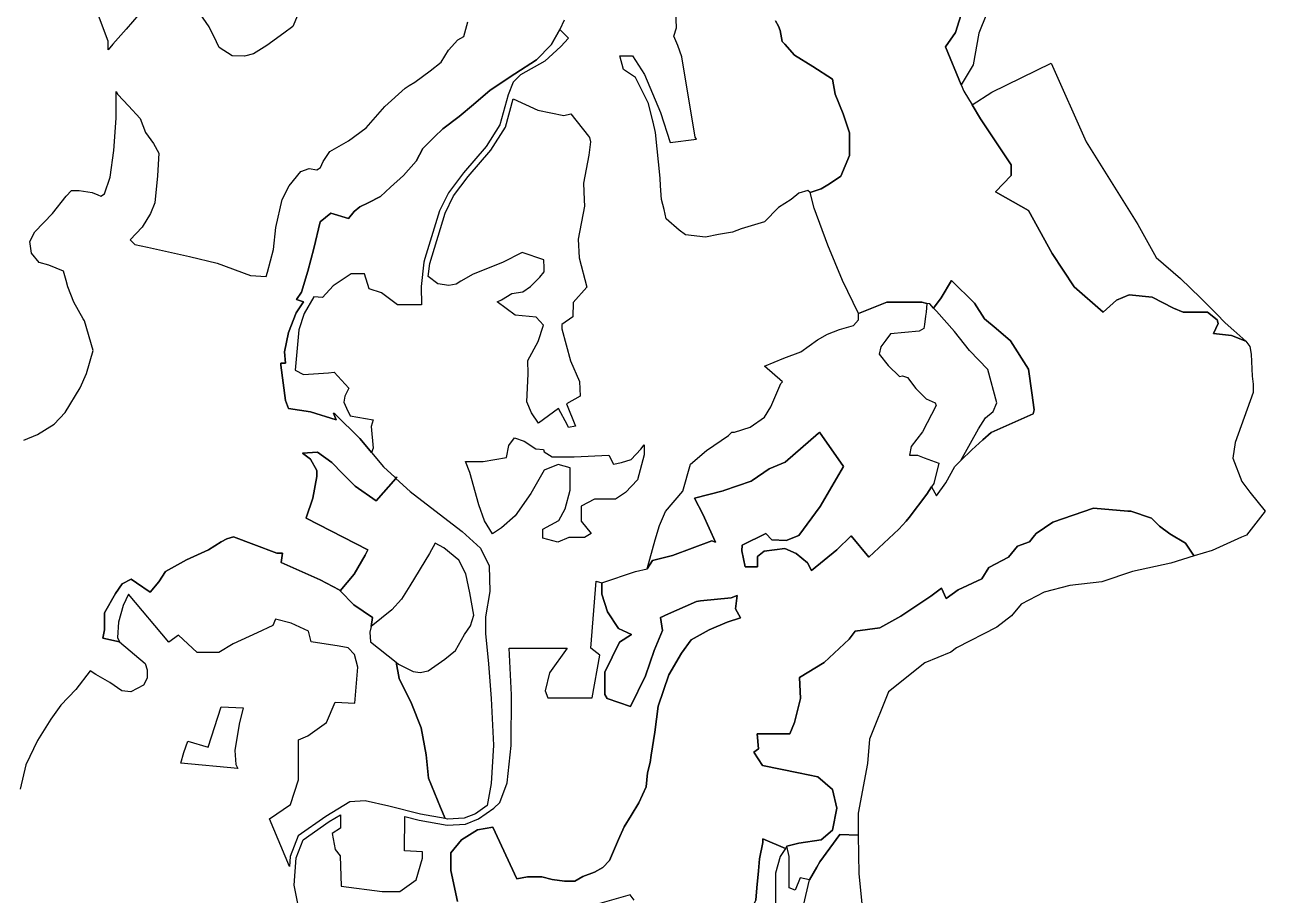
# Model space of a CAD drawing. Header units: millimetres. Extents: x 35444746 to 35449000, y 3482000 to 3488437.
# Drawn here: x 35448418 to 35448833.9, y 3486393.7 to 3486685.7 of the extents above; entities that cross this region are included whole.
import ezdxf

# ---------------------------------------------------------------- set-up
doc = ezdxf.new("R2010")
doc.units = ezdxf.units.MM
doc.layers.add('0203.02旱地整理', color=9, linetype='Continuous', true_color=0x808080)
doc.layers.add('0204.02水田整理', color=9, linetype='Continuous', true_color=0x808080)

msp = doc.modelspace()

# ---------------------------------------------------------------- linework, layer by layer
at = {"layer": '0203.02旱地整理', "color": 41}
for points in [[(35448669.742, 3486687.075), (35448670.722, 3486685.219), (35448671.311, 3486683.814), (35448671.992, 3486680.142), (35448672.823, 3486679.223), (35448676.121, 3486675.506), (35448682.187, 3486671.713), (35448688.792, 3486667.474), (35448689.73, 3486662.449), (35448692.391, 3486655.83), (35448694.495, 3486649.397), (35448694.495, 3486641.851), (35448691.648, 3486634.923), (35448687.874, 3486632.326), (35448685.027, 3486630.717), (35448681.326, 3486629.4), (35448680.596, 3486630.11), (35448677.518, 3486629.258), (35448674.961, 3486627.033), (35448670.746, 3486624.43), (35448665.998, 3486619.637), (35448658.247, 3486617.19), (35448655.349, 3486616.097), (35448650.638, 3486615.348), (35448646.239, 3486614.413), (35448639.493, 3486615.28), (35448637.441, 3486616.814), (35448633.039, 3486620.65), (35448632.395, 3486623.718), (35448631.519, 3486627.138), (35448631.201, 3486631.665), (35448631.022, 3486634.208), (35448629.457, 3486649.532), (35448628.661, 3486653.054), (35448628.603, 3486653.312), (35448627.132, 3486659.302), (35448622.772, 3486668.036), (35448618.76, 3486670.656), (35448617.493, 3486675.312), (35448621.806, 3486675.312), (35448625.794, 3486669.063), (35448631.181, 3486656.276), (35448634.444, 3486646.24), (35448643.263, 3486647.306), (35448642.749, 3486647.972), (35448638.278, 3486674.926), (35448637.005, 3486678.73), (35448635.653, 3486681.862), (35448636.531, 3486684.695), (35448635.263, 3486715.468)], [(35448669.742, 3486687.075), (35448670.722, 3486685.219), (35448671.311, 3486683.814), (35448671.992, 3486680.142), (35448672.823, 3486679.223), (35448676.121, 3486675.506), (35448682.187, 3486671.713), (35448688.792, 3486667.474), (35448689.73, 3486662.449), (35448692.391, 3486655.83), (35448694.495, 3486649.397), (35448694.495, 3486641.851), (35448691.648, 3486634.923), (35448687.874, 3486632.326), (35448685.027, 3486630.717), (35448681.326, 3486629.4), (35448680.596, 3486630.11), (35448677.518, 3486629.258), (35448674.961, 3486627.033), (35448670.746, 3486624.43), (35448665.998, 3486619.637), (35448658.247, 3486617.19), (35448655.349, 3486616.097), (35448650.638, 3486615.348), (35448646.239, 3486614.413), (35448639.493, 3486615.28), (35448637.441, 3486616.814), (35448633.039, 3486620.65), (35448632.395, 3486623.718), (35448631.519, 3486627.138), (35448631.201, 3486631.665), (35448631.022, 3486634.208), (35448629.457, 3486649.532), (35448628.661, 3486653.054), (35448628.603, 3486653.312), (35448627.132, 3486659.302), (35448622.772, 3486668.036), (35448618.76, 3486670.656), (35448617.493, 3486675.312), (35448621.806, 3486675.312), (35448625.794, 3486669.063), (35448631.181, 3486656.276), (35448634.444, 3486646.24), (35448643.263, 3486647.306), (35448642.749, 3486647.972), (35448638.278, 3486674.926), (35448637.005, 3486678.73), (35448635.653, 3486681.862), (35448636.531, 3486684.695), (35448635.263, 3486715.468)], [(35448740.508, 3486689.241), (35448737.908, 3486682.931), (35448735.977, 3486672.242), (35448731.978, 3486665.59), (35448726.705, 3486678.276), (35448730.083, 3486683.154), (35448732.475, 3486690.944)], [(35448740.508, 3486689.241), (35448737.908, 3486682.931), (35448735.977, 3486672.242), (35448731.978, 3486665.59), (35448726.705, 3486678.276), (35448730.083, 3486683.154), (35448732.475, 3486690.944)], [(35448510.576, 3486385.914), (35448508.299, 3486397.051), (35448509.011, 3486406.215), (35448511.37, 3486412.3), (35448520.087, 3486418.386), (35448523.823, 3486420.673), (35448523.823, 3486416.21), (35448521.074, 3486414.423), (35448522.047, 3486409.058), (35448523.71, 3486406.913), (35448524.104, 3486396.74), (35448537.79, 3486394.931), (35448543.766, 3486394.931), (35448549.198, 3486398.864), (35448551.334, 3486406.147), (35448551.334, 3486408.288), (35448545.353, 3486408.584), (35448545.482, 3486420.112), (35448550.291, 3486418.9), (35448559.648, 3486417.245), (35448565.753, 3486417.556), (35448570.084, 3486419.27), (35448575.257, 3486422.879), (35448577.305, 3486424.771), (35448579.714, 3486431.367), (35448581.096, 3486443.935), (35448581.225, 3486460.921), (35448580.433, 3486476.597), (35448599.883, 3486476.597), (35448593.928, 3486468.33), (35448592.506, 3486462.289), (35448593.395, 3486459.89), (35448608.287, 3486459.89), (35448610.786, 3486474.237), (35448607.797, 3486476.597), (35448609.567, 3486499.061), (35448611.524, 3486498.478), (35448611.524, 3486494.71), (35448613.339, 3486488.778), (35448617.109, 3486483.126), (35448621.388, 3486481.129), (35448617.36, 3486478.57), (35448612.481, 3486468.534), (35448612.481, 3486461.041), (35448613.259, 3486459.698), (35448621.122, 3486456.992), (35448626.087, 3486467.321), (35448629.085, 3486475.762), (35448631.778, 3486482.535), (35448631.181, 3486486.816), (35448631.938, 3486487.223), (35448632.829, 3486487.701), (35448643.265, 3486492.278), (35448644.606, 3486492.415), (35448654.824, 3486493.457), (35448656.86, 3486494.189), (35448656.307, 3486489.804), (35448657.947, 3486486.777), (35448653.536, 3486485.254), (35448647.521, 3486482.769), (35448641.425, 3486479.402), (35448638.249, 3486474.873), (35448633.909, 3486467.666), (35448630.4, 3486457.078), (35448629.242, 3486448.354), (35448628.022, 3486440.656), (35448627.642, 3486438.255), (35448626.838, 3486434.754), (35448626.356, 3486430.031), (35448623.912, 3486424.68), (35448621.32, 3486420.411), (35448618.948, 3486416.654), (35448617.086, 3486412.349), (35448614.105, 3486405.323), (35448611.782, 3486403.001), (35448609.013, 3486401.452), (35448605.085, 3486399.951), (35448602.404, 3486398.412), (35448598.942, 3486398.412), (35448594.785, 3486398.936), (35448591.34, 3486399.909), (35448586.584, 3486399.909), (35448582.952, 3486399.235), (35448574.995, 3486416.542), (35448569.82, 3486415.607), (35448564.412, 3486412.228), (35448560.865, 3486407.933), (35448560.865, 3486402.026), (35448563.117, 3486391.587)], [(35448510.576, 3486385.914), (35448508.299, 3486397.051), (35448509.011, 3486406.215), (35448511.37, 3486412.3), (35448520.087, 3486418.386), (35448523.823, 3486420.673), (35448523.823, 3486416.21), (35448521.074, 3486414.423), (35448522.047, 3486409.058), (35448523.71, 3486406.913), (35448524.104, 3486396.74), (35448537.79, 3486394.931), (35448543.766, 3486394.931), (35448549.198, 3486398.864), (35448551.334, 3486406.147), (35448551.334, 3486408.288), (35448545.353, 3486408.584), (35448545.482, 3486420.112), (35448550.291, 3486418.9), (35448559.648, 3486417.245), (35448565.753, 3486417.556), (35448570.084, 3486419.27), (35448575.257, 3486422.879), (35448577.305, 3486424.771), (35448579.714, 3486431.367), (35448581.096, 3486443.935), (35448581.225, 3486460.921), (35448580.433, 3486476.597), (35448599.883, 3486476.597), (35448593.928, 3486468.33), (35448592.506, 3486462.289), (35448593.395, 3486459.89), (35448608.287, 3486459.89), (35448610.786, 3486474.237), (35448607.797, 3486476.597), (35448609.567, 3486499.061), (35448611.524, 3486498.478), (35448611.524, 3486494.71), (35448613.339, 3486488.778), (35448617.109, 3486483.126), (35448621.388, 3486481.129), (35448617.36, 3486478.57), (35448612.481, 3486468.534), (35448612.481, 3486461.041), (35448613.259, 3486459.698), (35448621.122, 3486456.992), (35448626.087, 3486467.321), (35448629.085, 3486475.762), (35448631.778, 3486482.535), (35448631.181, 3486486.816), (35448631.938, 3486487.223), (35448632.829, 3486487.701), (35448643.265, 3486492.278), (35448644.606, 3486492.415), (35448654.824, 3486493.457), (35448656.86, 3486494.189), (35448656.307, 3486489.804), (35448657.947, 3486486.777), (35448653.536, 3486485.254), (35448647.521, 3486482.769), (35448641.425, 3486479.402), (35448638.249, 3486474.873), (35448633.909, 3486467.666), (35448630.4, 3486457.078), (35448629.242, 3486448.354), (35448628.022, 3486440.656), (35448627.642, 3486438.255), (35448626.838, 3486434.754), (35448626.356, 3486430.031), (35448623.912, 3486424.68), (35448621.32, 3486420.411), (35448618.948, 3486416.654), (35448617.086, 3486412.349), (35448614.105, 3486405.323), (35448611.782, 3486403.001), (35448609.013, 3486401.452), (35448605.085, 3486399.951), (35448602.404, 3486398.412), (35448598.942, 3486398.412), (35448594.785, 3486398.936), (35448591.34, 3486399.909), (35448586.584, 3486399.909), (35448582.952, 3486399.235), (35448574.995, 3486416.542), (35448569.82, 3486415.607), (35448564.412, 3486412.228), (35448560.865, 3486407.933), (35448560.865, 3486402.026), (35448563.117, 3486391.587)]]:
    msp.add_lwpolyline(points, dxfattribs=at)
for points in [[(35448597.364899, 3486684.102057), (35448600.299, 3486681.212), (35448597.792, 3486678.442), (35448592.396, 3486673.505), (35448584.212, 3486668.947), (35448581.766, 3486666.422), (35448580.04, 3486662.165), (35448577.301, 3486652.127), (35448572.66, 3486644.849), (35448565.079, 3486636.081), (35448560.066, 3486629.338), (35448557.068, 3486623.255), (35448552.18, 3486607.326), (35448551.796, 3486606.073), (35448550.871, 3486597.869), (35448550.995, 3486591.801), (35448542.985, 3486591.801), (35448537.564, 3486595.764), (35448533.468, 3486597.088), (35448531.902, 3486602.146), (35448527.445, 3486602.146), (35448521.421, 3486598.172), (35448517.807, 3486594.198), (35448514.973, 3486594.382), (35448511.646, 3486588.865), (35448509.862, 3486583.394), (35448508.683, 3486569.878), (35448511.429, 3486568.414), (35448519.843, 3486568.956), (35448521.704, 3486569.194), (35448526.67, 3486563.79), (35448525.337, 3486561.112), (35448525.007, 3486559.087), (35448525.893, 3486557.138), (35448527.107, 3486554.538), (35448534.86, 3486553.191), (35448534.137, 3486550.88), (35448534.869, 3486543.69), (35448534.209, 3486542.205), (35448532.669, 3486544.109), (35448530.378, 3486546.943), (35448522.047, 3486555.127), (35448521.484, 3486555.434), (35448522.385, 3486553.15), (35448513.765, 3486555.907), (35448506.408, 3486556.936), (35448505.457, 3486559.64), (35448503.909, 3486571.484), (35448503.909, 3486572.218), (35448505.39, 3486572.218), (35448505.052, 3486575.983), (35448506.419, 3486582.472), (35448508.947, 3486589.096), (35448511.503, 3486592.733), (35448509.153, 3486593.588), (35448510.786, 3486595.955), (35448512.859, 3486603.006), (35448514.951, 3486610.692), (35448517.098, 3486619.554), (35448520.648, 3486622.457), (35448526.514, 3486620.728), (35448528.487, 3486623.066), (35448530.314, 3486624.583), (35448533.133, 3486625.945), (35448537.222, 3486628.05), (35448540.668, 3486631.23), (35448545.002, 3486635.086), (35448549.289, 3486639.94), (35448551.486, 3486644.202), (35448555.355568, 3486648.120217), (35448558.230484, 3486650.788025), (35448563.610696, 3486654.93338), (35448568.459288, 3486658.937445), (35448574.041515, 3486663.707333), (35448582.327459, 3486669.261329), (35448589.530492, 3486673.948655), (35448594.478903, 3486678.986964)], [(35448597.364899, 3486684.102057), (35448600.299, 3486681.212), (35448597.792, 3486678.442), (35448592.396, 3486673.505), (35448584.212, 3486668.947), (35448581.766, 3486666.422), (35448580.04, 3486662.165), (35448577.301, 3486652.127), (35448572.66, 3486644.849), (35448565.079, 3486636.081), (35448560.066, 3486629.338), (35448557.068, 3486623.255), (35448552.18, 3486607.326), (35448551.796, 3486606.073), (35448550.871, 3486597.869), (35448550.995, 3486591.801), (35448542.985, 3486591.801), (35448537.564, 3486595.764), (35448533.468, 3486597.088), (35448531.902, 3486602.146), (35448527.445, 3486602.146), (35448521.421, 3486598.172), (35448517.807, 3486594.198), (35448514.973, 3486594.382), (35448511.646, 3486588.865), (35448509.862, 3486583.394), (35448508.683, 3486569.878), (35448511.429, 3486568.414), (35448519.843, 3486568.956), (35448521.704, 3486569.194), (35448526.67, 3486563.79), (35448525.337, 3486561.112), (35448525.007, 3486559.087), (35448525.893, 3486557.138), (35448527.107, 3486554.538), (35448534.86, 3486553.191), (35448534.137, 3486550.88), (35448534.869, 3486543.69), (35448534.209, 3486542.205), (35448532.669, 3486544.109), (35448530.378, 3486546.943), (35448522.047, 3486555.127), (35448521.484, 3486555.434), (35448522.385, 3486553.15), (35448513.765, 3486555.907), (35448506.408, 3486556.936), (35448505.457, 3486559.64), (35448503.909, 3486571.484), (35448503.909, 3486572.218), (35448505.39, 3486572.218), (35448505.052, 3486575.983), (35448506.419, 3486582.472), (35448508.947, 3486589.096), (35448511.503, 3486592.733), (35448509.153, 3486593.588), (35448510.786, 3486595.955), (35448512.859, 3486603.006), (35448514.951, 3486610.692), (35448517.098, 3486619.554), (35448520.648, 3486622.457), (35448526.514, 3486620.728), (35448528.487, 3486623.066), (35448530.314, 3486624.583), (35448533.133, 3486625.945), (35448537.222, 3486628.05), (35448540.668, 3486631.23), (35448545.002, 3486635.086), (35448549.289, 3486639.94), (35448551.486, 3486644.202), (35448555.355568, 3486648.120217), (35448558.230484, 3486650.788025), (35448563.610696, 3486654.93338), (35448568.459288, 3486658.937445), (35448574.041515, 3486663.707333), (35448582.327459, 3486669.261329), (35448589.530492, 3486673.948655), (35448594.478903, 3486678.986964)], [(35448762.188, 3486672.804), (35448773.87391, 3486646.476944), (35448791.174632, 3486618.677354), (35448797.368113, 3486607.606132), (35448805.55609, 3486600.625911), (35448812.189869, 3486594.081936), (35448813.067882, 3486593.215857), (35448815.318104, 3486590.956103), (35448817.560853, 3486588.703853), (35448820.496655, 3486585.755614), (35448823.444737, 3486583.119157), (35448827.409464, 3486579.573519), (35448822.594, 3486581.412), (35448816.542, 3486582.185), (35448818.191, 3486585.496), (35448817.86, 3486586.677), (35448814.573, 3486589.271), (35448811.314, 3486589.271), (35448806.402, 3486589.271), (35448803.167, 3486590.648), (35448795.978, 3486594.361), (35448788.309, 3486595.139), (35448784.056, 3486593.283), (35448779.568, 3486589.302), (35448769.911, 3486597.751), (35448762.456, 3486608.96), (35448754.526, 3486623.402), (35448744.313, 3486629.158), (35448743.507, 3486629.659), (35448748.777, 3486635.19), (35448748.777, 3486638.687), (35448738.492, 3486654.11), (35448735.614, 3486658.894), (35448742.263, 3486663.079)], [(35448762.188, 3486672.804), (35448773.87391, 3486646.476944), (35448791.174632, 3486618.677354), (35448797.368113, 3486607.606132), (35448805.55609, 3486600.625911), (35448812.189869, 3486594.081936), (35448813.067882, 3486593.215857), (35448815.318104, 3486590.956103), (35448817.560853, 3486588.703853), (35448820.496655, 3486585.755614), (35448823.444737, 3486583.119157), (35448827.409464, 3486579.573519), (35448822.594, 3486581.412), (35448816.542, 3486582.185), (35448818.191, 3486585.496), (35448817.86, 3486586.677), (35448814.573, 3486589.271), (35448811.314, 3486589.271), (35448806.402, 3486589.271), (35448803.167, 3486590.648), (35448795.978, 3486594.361), (35448788.309, 3486595.139), (35448784.056, 3486593.283), (35448779.568, 3486589.302), (35448769.911, 3486597.751), (35448762.456, 3486608.96), (35448754.526, 3486623.402), (35448744.313, 3486629.158), (35448743.507, 3486629.659), (35448748.777, 3486635.19), (35448748.777, 3486638.687), (35448738.492, 3486654.11), (35448735.614, 3486658.894), (35448742.263, 3486663.079)], [(35448581.752, 3486660.84), (35448589.977, 3486657.104), (35448598.783, 3486655.239), (35448601.122, 3486655.769), (35448607.013, 3486648.382), (35448607.4, 3486647.896), (35448607.718, 3486646.432), (35448607.125, 3486641.965), (35448605.326, 3486632.555), (35448605.586, 3486626.971), (35448605.686, 3486624.838), (35448603.551, 3486613.787), (35448603.846, 3486607.556), (35448606.446, 3486597.685), (35448601.905, 3486592.523), (35448601.782, 3486587.755), (35448598.049, 3486585.131), (35448598.122, 3486583.744), (35448600.988, 3486572.958), (35448603.961, 3486566.087), (35448604.204, 3486561.098), (35448599.648, 3486558.572), (35448602.664, 3486551.046), (35448600.259, 3486550.631), (35448600.006, 3486551.431), (35448596.982, 3486557.02), (35448590.258, 3486552.019), (35448587.908, 3486555.555), (35448586.336, 3486559.221), (35448586.767, 3486568.565), (35448586.693, 3486573.117), (35448590.114, 3486579.418), (35448591.953, 3486584.887), (35448589.425, 3486587.65), (35448582.45, 3486588.246), (35448576.399, 3486592.743), (35448577.863, 3486593.463), (35448581.283, 3486595.549), (35448585.017, 3486596.093), (35448587.623, 3486597.86), (35448590.726, 3486601.083), (35448592.115, 3486602.777), (35448592.124, 3486604.156), (35448592.049, 3486606.86), (35448584.823, 3486609.334), (35448578.129, 3486605.978), (35448568.39, 3486601.989), (35448564.243, 3486599.639), (35448562.613, 3486598.715), (35448560.171, 3486598.268), (35448556.537, 3486598.834), (35448553.271, 3486601.304), (35448553.763, 3486605.664), (35448558.932, 3486622.515), (35448561.78, 3486628.29), (35448566.64, 3486634.828), (35448574.268, 3486643.651), (35448579.15, 3486651.308)], [(35448581.752, 3486660.84), (35448589.977, 3486657.104), (35448598.783, 3486655.239), (35448601.122, 3486655.769), (35448607.013, 3486648.382), (35448607.4, 3486647.896), (35448607.718, 3486646.432), (35448607.125, 3486641.965), (35448605.326, 3486632.555), (35448605.586, 3486626.971), (35448605.686, 3486624.838), (35448603.551, 3486613.787), (35448603.846, 3486607.556), (35448606.446, 3486597.685), (35448601.905, 3486592.523), (35448601.782, 3486587.755), (35448598.049, 3486585.131), (35448598.122, 3486583.744), (35448600.988, 3486572.958), (35448603.961, 3486566.087), (35448604.204, 3486561.098), (35448599.648, 3486558.572), (35448602.664, 3486551.046), (35448600.259, 3486550.631), (35448600.006, 3486551.431), (35448596.982, 3486557.02), (35448590.258, 3486552.019), (35448587.908, 3486555.555), (35448586.336, 3486559.221), (35448586.767, 3486568.565), (35448586.693, 3486573.117), (35448590.114, 3486579.418), (35448591.953, 3486584.887), (35448589.425, 3486587.65), (35448582.45, 3486588.246), (35448576.399, 3486592.743), (35448577.863, 3486593.463), (35448581.283, 3486595.549), (35448585.017, 3486596.093), (35448587.623, 3486597.86), (35448590.726, 3486601.083), (35448592.115, 3486602.777), (35448592.124, 3486604.156), (35448592.049, 3486606.86), (35448584.823, 3486609.334), (35448578.129, 3486605.978), (35448568.39, 3486601.989), (35448564.243, 3486599.639), (35448562.613, 3486598.715), (35448560.171, 3486598.268), (35448556.537, 3486598.834), (35448553.271, 3486601.304), (35448553.763, 3486605.664), (35448558.932, 3486622.515), (35448561.78, 3486628.29), (35448566.64, 3486634.828), (35448574.268, 3486643.651), (35448579.15, 3486651.308)], [(35448722.745, 3486590.661), (35448725.313, 3486594.055), (35448728.697, 3486599.907), (35448736.394, 3486592.361), (35448739.837, 3486587.092), (35448743.694, 3486583.777), (35448748.495, 3486579.652), (35448754.561, 3486570.167), (35448755.658, 3486562.283), (35448756.5, 3486556.513), (35448756.1, 3486555.209), (35448741.985, 3486548.945), (35448739.22, 3486546.435), (35448735.575, 3486543.127), (35448731.896, 3486539.507), (35448737.798, 3486550.137), (35448740.135, 3486553.887), (35448742.725, 3486556.012), (35448743.93, 3486558.862), (35448740.867, 3486570.06), (35448734.75, 3486576.432), (35448729.762, 3486582.789), (35448723.738, 3486589.62)], [(35448722.745, 3486590.661), (35448725.313, 3486594.055), (35448728.697, 3486599.907), (35448736.394, 3486592.361), (35448739.837, 3486587.092), (35448743.694, 3486583.777), (35448748.495, 3486579.652), (35448754.561, 3486570.167), (35448755.658, 3486562.283), (35448756.5, 3486556.513), (35448756.1, 3486555.209), (35448741.985, 3486548.945), (35448739.22, 3486546.435), (35448735.575, 3486543.127), (35448731.896, 3486539.507), (35448737.798, 3486550.137), (35448740.135, 3486553.887), (35448742.725, 3486556.012), (35448743.93, 3486558.862), (35448740.867, 3486570.06), (35448734.75, 3486576.432), (35448729.762, 3486582.789), (35448723.738, 3486589.62)], [(35448720.416, 3486592.154), (35448720.223, 3486589.281), (35448719.986, 3486587.982), (35448719.685, 3486585.133), (35448719.418, 3486583.818), (35448717.906, 3486582.886), (35448708.255, 3486581.991), (35448706.677, 3486579.901), (35448705.073, 3486577.631), (35448704.439, 3486575.205), (35448707.474, 3486571.398), (35448711.306, 3486567.724), (35448712.353, 3486567.971), (35448713.968, 3486567.335), (35448716.806, 3486563.642), (35448720.288, 3486560.195), (35448723.244, 3486558.911), (35448723.571, 3486557.946), (35448719.023, 3486549.144), (35448715.211, 3486544.216), (35448714.693, 3486541.3), (35448714.847, 3486541.299), (35448717.355, 3486541.29), (35448719.544, 3486540.411), (35448724.497, 3486538.619), (35448722.856, 3486531.866), (35448722.066, 3486530.697), (35448720.404, 3486528.235), (35448714.587, 3486520.385), (35448713.534, 3486519.23), (35448711.033, 3486516.488), (35448701.017, 3486507.106), (35448695.034, 3486514.262), (35448690.263, 3486509.573), (35448681.748, 3486502.665), (35448680.478, 3486505.219), (35448676.618, 3486508.278), (35448672.852, 3486510.019), (35448665.931, 3486509.078), (35448663.672, 3486507.337), (35448663.672, 3486503.855), (35448659.576, 3486503.855), (35448658.399, 3486509.219), (35448658.57, 3486511.153), (35448666.487, 3486515.084), (35448668.443, 3486512.904), (35448673.278, 3486512.729), (35448677.554, 3486514.329), (35448684.674, 3486524.061), (35448692.512, 3486537.468), (35448684.481, 3486549.006), (35448684.084, 3486548.685), (35448672.92, 3486538.952), (35448667.587, 3486536.707), (35448661.846, 3486532.827), (35448661.523, 3486532.609), (35448652.387, 3486529.487), (35448652.153, 3486529.407), (35448642.543, 3486526.932), (35448645.346, 3486521.497), (35448649.625, 3486512.177), (35448648.409, 3486512.633), (35448635.127, 3486507.65), (35448628.471, 3486505.955), (35448626.709, 3486503.228), (35448629.381, 3486512.919), (35448630.791, 3486517.766), (35448632.785, 3486522.445), (35448638.62, 3486529.214), (35448641.186, 3486538.302), (35448646.575, 3486542.885), (35448653.987, 3486547.889), (35448655.027, 3486549.066), (35448655.974, 3486549.066), (35448661.232, 3486550.746), (35448665.997, 3486554.022), (35448668.199, 3486557.571), (35448671.525, 3486565.344), (35448672.062, 3486565.904), (35448666.012, 3486571.167), (35448672.556, 3486573.84), (35448678.246, 3486575.953), (35448683.856, 3486579.975), (35448687.197, 3486581.917), (35448691.175, 3486583.436), (35448695.864, 3486584.826), (35448697.561, 3486586.766), (35448697.561, 3486588.846), (35448707.037, 3486592.67), (35448715.847, 3486592.67), (35448718.743, 3486592.689)], [(35448720.416, 3486592.154), (35448720.223, 3486589.281), (35448719.986, 3486587.982), (35448719.685, 3486585.133), (35448719.418, 3486583.818), (35448717.906, 3486582.886), (35448708.255, 3486581.991), (35448706.677, 3486579.901), (35448705.073, 3486577.631), (35448704.439, 3486575.205), (35448707.474, 3486571.398), (35448711.306, 3486567.724), (35448712.353, 3486567.971), (35448713.968, 3486567.335), (35448716.806, 3486563.642), (35448720.288, 3486560.195), (35448723.244, 3486558.911), (35448723.571, 3486557.946), (35448719.023, 3486549.144), (35448715.211, 3486544.216), (35448714.693, 3486541.3), (35448714.847, 3486541.299), (35448717.355, 3486541.29), (35448719.544, 3486540.411), (35448724.497, 3486538.619), (35448722.856, 3486531.866), (35448722.066, 3486530.697), (35448720.404, 3486528.235), (35448714.587, 3486520.385), (35448713.534, 3486519.23), (35448711.033, 3486516.488), (35448701.017, 3486507.106), (35448695.034, 3486514.262), (35448690.263, 3486509.573), (35448681.748, 3486502.665), (35448680.478, 3486505.219), (35448676.618, 3486508.278), (35448672.852, 3486510.019), (35448665.931, 3486509.078), (35448663.672, 3486507.337), (35448663.672, 3486503.855), (35448659.576, 3486503.855), (35448658.399, 3486509.219), (35448658.57, 3486511.153), (35448666.487, 3486515.084), (35448668.443, 3486512.904), (35448673.278, 3486512.729), (35448677.554, 3486514.329), (35448684.674, 3486524.061), (35448692.512, 3486537.468), (35448684.481, 3486549.006), (35448684.084, 3486548.685), (35448672.92, 3486538.952), (35448667.587, 3486536.707), (35448661.846, 3486532.827), (35448661.523, 3486532.609), (35448652.387, 3486529.487), (35448652.153, 3486529.407), (35448642.543, 3486526.932), (35448645.346, 3486521.497), (35448649.625, 3486512.177), (35448648.409, 3486512.633), (35448635.127, 3486507.65), (35448628.471, 3486505.955), (35448626.709, 3486503.228), (35448629.381, 3486512.919), (35448630.791, 3486517.766), (35448632.785, 3486522.445), (35448638.62, 3486529.214), (35448641.186, 3486538.302), (35448646.575, 3486542.885), (35448653.987, 3486547.889), (35448655.027, 3486549.066), (35448655.974, 3486549.066), (35448661.232, 3486550.746), (35448665.997, 3486554.022), (35448668.199, 3486557.571), (35448671.525, 3486565.344), (35448672.062, 3486565.904), (35448666.012, 3486571.167), (35448672.556, 3486573.84), (35448678.246, 3486575.953), (35448683.856, 3486579.975), (35448687.197, 3486581.917), (35448691.175, 3486583.436), (35448695.864, 3486584.826), (35448697.561, 3486586.766), (35448697.561, 3486588.846), (35448707.037, 3486592.67), (35448715.847, 3486592.67), (35448718.743, 3486592.689)], [(35448625.663, 3486544.777), (35448625.636, 3486541.466), (35448623.446, 3486533.014), (35448619.37, 3486528.819), (35448616.024, 3486526.508), (35448609.028, 3486526.508), (35448604.527, 3486524.198), (35448604.527, 3486519.151), (35448607.872, 3486515.077), (35448605.622, 3486513.739), (35448600.39, 3486513.739), (35448596.74, 3486512.158), (35448591.691, 3486513.496), (35448591.691, 3486516.476), (35448597.105, 3486519.455), (35448599.234, 3486523.346), (35448600.877, 3486529.549), (35448600.877, 3486537.028), (35448596.862, 3486538.183), (35448592.117, 3486536.298), (35448587.737, 3486528.454), (35448582.437, 3486521.008), (35448577.803, 3486516.977), (35448574.872, 3486514.94), (35448572.203, 3486519.243), (35448570.207, 3486524.701), (35448567.187, 3486535.45), (35448565.785, 3486539.226), (35448571.697, 3486539.226), (35448579.56, 3486540.535), (35448580.324, 3486544.595), (35448582.228, 3486547.115), (35448585.418, 3486545.984), (35448589.374, 3486543.404), (35448591.979, 3486543.249), (35448592.18, 3486542.481), (35448594.802, 3486540.809), (35448602.168, 3486540.809), (35448613.788, 3486541.304), (35448615.383, 3486538.289), (35448618.098, 3486538.892), (35448621.33, 3486539.882), (35448624.561, 3486543.371)], [(35448625.663, 3486544.777), (35448625.636, 3486541.466), (35448623.446, 3486533.014), (35448619.37, 3486528.819), (35448616.024, 3486526.508), (35448609.028, 3486526.508), (35448604.527, 3486524.198), (35448604.527, 3486519.151), (35448607.872, 3486515.077), (35448605.622, 3486513.739), (35448600.39, 3486513.739), (35448596.74, 3486512.158), (35448591.691, 3486513.496), (35448591.691, 3486516.476), (35448597.105, 3486519.455), (35448599.234, 3486523.346), (35448600.877, 3486529.549), (35448600.877, 3486537.028), (35448596.862, 3486538.183), (35448592.117, 3486536.298), (35448587.737, 3486528.454), (35448582.437, 3486521.008), (35448577.803, 3486516.977), (35448574.872, 3486514.94), (35448572.203, 3486519.243), (35448570.207, 3486524.701), (35448567.187, 3486535.45), (35448565.785, 3486539.226), (35448571.697, 3486539.226), (35448579.56, 3486540.535), (35448580.324, 3486544.595), (35448582.228, 3486547.115), (35448585.418, 3486545.984), (35448589.374, 3486543.404), (35448591.979, 3486543.249), (35448592.18, 3486542.481), (35448594.802, 3486540.809), (35448602.168, 3486540.809), (35448613.788, 3486541.304), (35448615.383, 3486538.289), (35448618.098, 3486538.892), (35448621.33, 3486539.882), (35448624.561, 3486543.371)], [(35448542.456774, 3486533.477306), (35448547.172134, 3486529.106902), (35448559.875175, 3486519.407551), (35448564.662316, 3486515.72283), (35448570.768672, 3486510.07487), (35448573.691883, 3486504.167288), (35448573.950416, 3486495.532137), (35448572.505741, 3486487.06651), (35448572.462744, 3486481.501342), (35448573.538591, 3486471.328732), (35448574.360413, 3486459.655009), (35448575.157387, 3486443.990114), (35448574.400244, 3486431.189676), (35448573.037735, 3486423.76895), (35448569.132, 3486421.044), (35448565.323, 3486419.537), (35448559.772, 3486419.254), (35448558.908573, 3486419.406638), (35448557.432, 3486423.087), (35448553.318, 3486432.948), (35448552.639, 3486440.742), (35448550.945761, 3486449.866484), (35448547.71249, 3486458.050755), (35448543.579427, 3486466.392394), (35448542.586007, 3486471.848994), (35448543.351, 3486471.242), (35448548.228, 3486468.731), (35448550.535, 3486468.409), (35448553.252, 3486468.937), (35448558.875, 3486472.84), (35448562.38, 3486475.828), (35448565.471, 3486481.184), (35448567.411, 3486484.109), (35448568.533, 3486487.609), (35448567.279, 3486495.125), (35448565.85, 3486501.519), (35448563.551, 3486506.058), (35448558.56, 3486510.284), (35448555.561, 3486511.772), (35448553.693, 3486508.388), (35448547.164, 3486497.53), (35448544.287, 3486492.976), (35448541.118, 3486489.398), (35448534.109397, 3486483.883312), (35448534.631695, 3486486.848083), (35448528.352237, 3486491.137786), (35448523.801181, 3486495.753215), (35448528.5, 3486501.35), (35448532.125, 3486507.75), (35448533.034, 3486509.538), (35448512.313, 3486520.149), (35448512.374, 3486520.299), (35448514.554, 3486526.946), (35448515.953, 3486534.214), (35448515.931, 3486536.178), (35448513.824, 3486539.992), (35448511.095, 3486541.976), (35448516.128, 3486542.368), (35448520.943, 3486538.81), (35448524.524, 3486535.184), (35448528.741, 3486530.912), (35448535.782, 3486525.991)], [(35448542.456774, 3486533.477306), (35448547.172134, 3486529.106902), (35448559.875175, 3486519.407551), (35448564.662316, 3486515.72283), (35448570.768672, 3486510.07487), (35448573.691883, 3486504.167288), (35448573.950416, 3486495.532137), (35448572.505741, 3486487.06651), (35448572.462744, 3486481.501342), (35448573.538591, 3486471.328732), (35448574.360413, 3486459.655009), (35448575.157387, 3486443.990114), (35448574.400244, 3486431.189676), (35448573.037735, 3486423.76895), (35448569.132, 3486421.044), (35448565.323, 3486419.537), (35448559.772, 3486419.254), (35448558.908573, 3486419.406638), (35448557.432, 3486423.087), (35448553.318, 3486432.948), (35448552.639, 3486440.742), (35448550.945761, 3486449.866484), (35448547.71249, 3486458.050755), (35448543.579427, 3486466.392394), (35448542.586007, 3486471.848994), (35448543.351, 3486471.242), (35448548.228, 3486468.731), (35448550.535, 3486468.409), (35448553.252, 3486468.937), (35448558.875, 3486472.84), (35448562.38, 3486475.828), (35448565.471, 3486481.184), (35448567.411, 3486484.109), (35448568.533, 3486487.609), (35448567.279, 3486495.125), (35448565.85, 3486501.519), (35448563.551, 3486506.058), (35448558.56, 3486510.284), (35448555.561, 3486511.772), (35448553.693, 3486508.388), (35448547.164, 3486497.53), (35448544.287, 3486492.976), (35448541.118, 3486489.398), (35448534.109397, 3486483.883312), (35448534.631695, 3486486.848083), (35448528.352237, 3486491.137786), (35448523.801181, 3486495.753215), (35448528.5, 3486501.35), (35448532.125, 3486507.75), (35448533.034, 3486509.538), (35448512.313, 3486520.149), (35448512.374, 3486520.299), (35448514.554, 3486526.946), (35448515.953, 3486534.214), (35448515.931, 3486536.178), (35448513.824, 3486539.992), (35448511.095, 3486541.976), (35448516.128, 3486542.368), (35448520.943, 3486538.81), (35448524.524, 3486535.184), (35448528.741, 3486530.912), (35448535.782, 3486525.991)], [(35448810.113989, 3486507.519036), (35448802.303981, 3486505.12109), (35448789.428769, 3486502.349922), (35448779.110664, 3486498.846961), (35448768.351041, 3486497.595846), (35448759.850025, 3486495.362953), (35448752.105019, 3486491.282984), (35448748.850984, 3486487.380021), (35448743.873694, 3486483.629842), (35448730.362919, 3486476.665938), (35448728.534133, 3486475.270681), (35448719.800007, 3486471.621991), (35448707.583656, 3486461.950137), (35448701.248277, 3486446.016978), (35448700.600042, 3486437.917992), (35448697.393, 3486421.234644), (35448697.393168, 3486413.891003), (35448691.325, 3486414.054), (35448684.553, 3486404.851), (35448683.585, 3486403.143), (35448681.13, 3486398.813), (35448677.947, 3486399.508), (35448676.304, 3486395.432), (35448674.356, 3486396.162), (35448674.356, 3486400.482), (35448674.356, 3486406.688), (35448673.559, 3486410.126), (35448677.572, 3486411.128), (35448685.068, 3486412.308), (35448688.845, 3486415.553), (35448690.261, 3486422.926), (35448688.786, 3486429.12), (35448683.946, 3486433.427), (35448677.425, 3486434.789), (35448665.311, 3486437.207), (35448662.418, 3486441.736), (35448664.056, 3486442.774), (35448663.584, 3486447.819), (35448674.475, 3486447.819), (35448676.108, 3486451.623), (35448678.14, 3486459.66), (35448677.776, 3486466.702), (35448686.047, 3486471.743), (35448694.463, 3486479.551), (35448696.404, 3486482.297), (35448704.7, 3486483.429), (35448711.735, 3486487.277), (35448721.82, 3486493.972), (35448725.402, 3486496.687), (35448726.933, 3486493.226), (35448730.945, 3486496.167), (35448738.903, 3486499.843), (35448741.243, 3486503.586), (35448747.796, 3486507.129), (35448750.806, 3486510.738), (35448754.884, 3486512.275), (35448756.519, 3486514.355), (35448757.091, 3486515.083), (35448762.688, 3486518.872), (35448776.388, 3486523.493), (35448787.813, 3486522.573), (35448788.91, 3486522.484), (35448795.771, 3486520.166), (35448798.477, 3486517.539), (35448801.906, 3486514.952), (35448807.146, 3486511.849), (35448809.68, 3486508.152)], [(35448810.113989, 3486507.519036), (35448802.303981, 3486505.12109), (35448789.428769, 3486502.349922), (35448779.110664, 3486498.846961), (35448768.351041, 3486497.595846), (35448759.850025, 3486495.362953), (35448752.105019, 3486491.282984), (35448748.850984, 3486487.380021), (35448743.873694, 3486483.629842), (35448730.362919, 3486476.665938), (35448728.534133, 3486475.270681), (35448719.800007, 3486471.621991), (35448707.583656, 3486461.950137), (35448701.248277, 3486446.016978), (35448700.600042, 3486437.917992), (35448697.393, 3486421.234644), (35448697.393168, 3486413.891003), (35448691.325, 3486414.054), (35448684.553, 3486404.851), (35448683.585, 3486403.143), (35448681.13, 3486398.813), (35448677.947, 3486399.508), (35448676.304, 3486395.432), (35448674.356, 3486396.162), (35448674.356, 3486400.482), (35448674.356, 3486406.688), (35448673.559, 3486410.126), (35448677.572, 3486411.128), (35448685.068, 3486412.308), (35448688.845, 3486415.553), (35448690.261, 3486422.926), (35448688.786, 3486429.12), (35448683.946, 3486433.427), (35448677.425, 3486434.789), (35448665.311, 3486437.207), (35448662.418, 3486441.736), (35448664.056, 3486442.774), (35448663.584, 3486447.819), (35448674.475, 3486447.819), (35448676.108, 3486451.623), (35448678.14, 3486459.66), (35448677.776, 3486466.702), (35448686.047, 3486471.743), (35448694.463, 3486479.551), (35448696.404, 3486482.297), (35448704.7, 3486483.429), (35448711.735, 3486487.277), (35448721.82, 3486493.972), (35448725.402, 3486496.687), (35448726.933, 3486493.226), (35448730.945, 3486496.167), (35448738.903, 3486499.843), (35448741.243, 3486503.586), (35448747.796, 3486507.129), (35448750.806, 3486510.738), (35448754.884, 3486512.275), (35448756.519, 3486514.355), (35448757.091, 3486515.083), (35448762.688, 3486518.872), (35448776.388, 3486523.493), (35448787.813, 3486522.573), (35448788.91, 3486522.484), (35448795.771, 3486520.166), (35448798.477, 3486517.539), (35448801.906, 3486514.952), (35448807.146, 3486511.849), (35448809.68, 3486508.152)], [(35448523.801181, 3486495.753215), (35448528.352237, 3486491.137786), (35448534.631695, 3486486.848083), (35448534.109397, 3486483.883312), (35448533.649, 3486481.891), (35448533.891, 3486478.742), (35448542.586007, 3486471.848994), (35448543.579427, 3486466.392394), (35448547.71249, 3486458.050755), (35448550.945761, 3486449.866484), (35448552.639, 3486440.742), (35448553.318, 3486432.948), (35448557.432, 3486423.087), (35448558.908573, 3486419.406638), (35448550.71, 3486420.856), (35448540.016, 3486423.552), (35448532.136, 3486425.368), (35448527.033, 3486424.983), (35448518.992, 3486420.06), (35448509.725, 3486413.592), (35448507.039, 3486406.663), (35448506.782, 3486403.352), (35448500.081, 3486419.37), (35448507.056, 3486424.188), (35448509.828, 3486432.37), (35448509.828, 3486445.83), (35448512.908, 3486447.136), (35448519.131, 3486451.606), (35448522.123, 3486458.44), (35448528.621, 3486458.137), (35448529.731, 3486470.221), (35448528.599, 3486474.438), (35448526.484, 3486476.654), (35448523.414, 3486477.233), (35448514.008, 3486478.646), (35448513.181, 3486482.276), (35448507.347, 3486485.018), (35448502.093, 3486486.292), (35448501.174, 3486484.231), (35448495.934, 3486481.715), (35448487.866, 3486478.031), (35448483.106, 3486475.14), (35448475.815, 3486475.14), (35448469.501, 3486480.896), (35448466.344, 3486478.583), (35448452.823, 3486494.73), (35448450.966, 3486490.922), (35448449.44, 3486485.287), (35448449.102, 3486480.133), (35448449.8, 3486478.697), (35448444.224, 3486479.962), (35448444.768, 3486482.723), (35448444.768, 3486488.4), (35448448.48, 3486494.934), (35448450.662, 3486498.154), (35448453.668, 3486499.679), (35448455.469, 3486498.462), (35448460.041, 3486495.374), (35448462.907, 3486498.774), (35448465.212, 3486502.258), (35448472.239, 3486506.191), (35448479.604, 3486509.562), (35448483.876, 3486512.26), (35448485.728, 3486513.252), (35448487.959, 3486513.886), (35448494.754, 3486511.333), (35448502.522, 3486508.422), (35448504.392, 3486508.422), (35448504, 3486505.331), (35448517.058, 3486499.491), (35448523.405, 3486496.155)], [(35448523.801181, 3486495.753215), (35448528.352237, 3486491.137786), (35448534.631695, 3486486.848083), (35448534.109397, 3486483.883312), (35448533.649, 3486481.891), (35448533.891, 3486478.742), (35448542.586007, 3486471.848994), (35448543.579427, 3486466.392394), (35448547.71249, 3486458.050755), (35448550.945761, 3486449.866484), (35448552.639, 3486440.742), (35448553.318, 3486432.948), (35448557.432, 3486423.087), (35448558.908573, 3486419.406638), (35448550.71, 3486420.856), (35448540.016, 3486423.552), (35448532.136, 3486425.368), (35448527.033, 3486424.983), (35448518.992, 3486420.06), (35448509.725, 3486413.592), (35448507.039, 3486406.663), (35448506.782, 3486403.352), (35448500.081, 3486419.37), (35448507.056, 3486424.188), (35448509.828, 3486432.37), (35448509.828, 3486445.83), (35448512.908, 3486447.136), (35448519.131, 3486451.606), (35448522.123, 3486458.44), (35448528.621, 3486458.137), (35448529.731, 3486470.221), (35448528.599, 3486474.438), (35448526.484, 3486476.654), (35448523.414, 3486477.233), (35448514.008, 3486478.646), (35448513.181, 3486482.276), (35448507.347, 3486485.018), (35448502.093, 3486486.292), (35448501.174, 3486484.231), (35448495.934, 3486481.715), (35448487.866, 3486478.031), (35448483.106, 3486475.14), (35448475.815, 3486475.14), (35448469.501, 3486480.896), (35448466.344, 3486478.583), (35448452.823, 3486494.73), (35448450.966, 3486490.922), (35448449.44, 3486485.287), (35448449.102, 3486480.133), (35448449.8, 3486478.697), (35448444.224, 3486479.962), (35448444.768, 3486482.723), (35448444.768, 3486488.4), (35448448.48, 3486494.934), (35448450.662, 3486498.154), (35448453.668, 3486499.679), (35448455.469, 3486498.462), (35448460.041, 3486495.374), (35448462.907, 3486498.774), (35448465.212, 3486502.258), (35448472.239, 3486506.191), (35448479.604, 3486509.562), (35448483.876, 3486512.26), (35448485.728, 3486513.252), (35448487.959, 3486513.886), (35448494.754, 3486511.333), (35448502.522, 3486508.422), (35448504.392, 3486508.422), (35448504, 3486505.331), (35448517.058, 3486499.491), (35448523.405, 3486496.155)], [(35448491.272, 3486456.594), (35448489.933, 3486451.119), (35448488.47, 3486442.268), (35448488.797, 3486437.553), (35448489.486, 3486436.194), (35448470.356, 3486437.999), (35448471.382, 3486441.601), (35448472.721, 3486445.386), (35448479.463, 3486443.401), (35448483.888, 3486456.875)], [(35448491.272, 3486456.594), (35448489.933, 3486451.119), (35448488.47, 3486442.268), (35448488.797, 3486437.553), (35448489.486, 3486436.194), (35448470.356, 3486437.999), (35448471.382, 3486441.601), (35448472.721, 3486445.386), (35448479.463, 3486443.401), (35448483.888, 3486456.875)], [(35448673.027, 3486409.33), (35448671.288, 3486406.726), (35448669.758, 3486401.047), (35448669.758, 3486391.835), (35448669.758, 3486382.008), (35448667.349, 3486376.26), (35448664.455, 3486379.233), (35448662.73, 3486380.897), (35448661.931, 3486384.201), (35448662.118, 3486388.682), (35448662.18, 3486390.178), (35448663.13, 3486392.059), (35448663.492, 3486396.176), (35448664.036, 3486401.9), (35448664.368, 3486405.915), (35448665.418, 3486411.35), (35448665.418, 3486412.628)], [(35448673.027, 3486409.33), (35448671.288, 3486406.726), (35448669.758, 3486401.047), (35448669.758, 3486391.835), (35448669.758, 3486382.008), (35448667.349, 3486376.26), (35448664.455, 3486379.233), (35448662.73, 3486380.897), (35448661.931, 3486384.201), (35448662.118, 3486388.682), (35448662.18, 3486390.178), (35448663.13, 3486392.059), (35448663.492, 3486396.176), (35448664.036, 3486401.9), (35448664.368, 3486405.915), (35448665.418, 3486411.35), (35448665.418, 3486412.628)], [(35448697.393168, 3486413.891003), (35448697.649, 3486400.893), (35448699.100027, 3486386.442002), (35448689.339, 3486385.77), (35448679.06, 3486385.77), (35448678.901, 3486387.381), (35448679.064, 3486390.28), (35448681.13, 3486398.813), (35448683.585, 3486403.143), (35448684.553, 3486404.851), (35448691.325, 3486414.054)], [(35448697.393168, 3486413.891003), (35448697.649, 3486400.893), (35448699.100027, 3486386.442002), (35448689.339, 3486385.77), (35448679.06, 3486385.77), (35448678.901, 3486387.381), (35448679.064, 3486390.28), (35448681.13, 3486398.813), (35448683.585, 3486403.143), (35448684.553, 3486404.851), (35448691.325, 3486414.054)]]:
    msp.add_lwpolyline(points, close=True, dxfattribs=at)
at = {"layer": '0204.02水田整理', "color": 51}
for points in [[(35448509.395, 3486688.852), (35448507.865, 3486685.172), (35448504.835, 3486682.879), (35448499.175, 3486678.69), (35448494.703, 3486675.966), (35448491.629, 3486675.198), (35448487.506, 3486675.268), (35448483.174, 3486678.061), (35448482.266, 3486679.947), (35448479.812, 3486685.006), (35448475.542, 3486691.181)], [(35448732.475, 3486690.944), (35448730.083, 3486683.154), (35448726.705, 3486678.276), (35448731.978, 3486665.59), (35448732.855, 3486663.48), (35448735.614, 3486658.894), (35448738.492, 3486654.11), (35448748.777, 3486638.687), (35448748.777, 3486635.19), (35448743.507, 3486629.659), (35448744.313, 3486629.158), (35448754.526, 3486623.402), (35448762.456, 3486608.96), (35448769.911, 3486597.751), (35448779.568, 3486589.302), (35448784.056, 3486593.283), (35448788.309, 3486595.139), (35448795.978, 3486594.361), (35448803.167, 3486590.648), (35448806.402, 3486589.271), (35448811.314, 3486589.271), (35448814.573, 3486589.271), (35448817.86, 3486586.677), (35448818.191, 3486585.496), (35448816.542, 3486582.185), (35448822.594, 3486581.412), (35448827.409464, 3486579.573519), (35448828.714, 3486577.819), (35448829.239, 3486575.204), (35448829.58404, 3486567.813572), (35448829.836, 3486565.132), (35448829.835894, 3486562.305703), (35448823.846, 3486545.517), (35448823.009, 3486540.335), (35448826.064, 3486532.493), (35448828.786135, 3486528.910108), (35448833.9082, 3486522.486841), (35448827.585839, 3486514.535357), (35448825.964184, 3486513.802594), (35448816.178661, 3486509.380896), (35448810.113989, 3486507.519036), (35448809.68, 3486508.152), (35448807.146, 3486511.849), (35448801.906, 3486514.952), (35448798.477, 3486517.539), (35448795.771, 3486520.166), (35448788.91, 3486522.484), (35448787.813, 3486522.573), (35448776.388, 3486523.493), (35448762.688, 3486518.872), (35448757.091, 3486515.083), (35448756.519, 3486514.355), (35448754.884, 3486512.275), (35448750.806, 3486510.738), (35448747.796, 3486507.129), (35448741.243, 3486503.586), (35448738.903, 3486499.843), (35448730.945, 3486496.167), (35448726.933, 3486493.226), (35448725.402, 3486496.687), (35448721.82, 3486493.972), (35448711.735, 3486487.277), (35448704.7, 3486483.429), (35448696.404, 3486482.297), (35448694.463, 3486479.551), (35448686.047, 3486471.743), (35448677.776, 3486466.702), (35448678.14, 3486459.66), (35448676.108, 3486451.623), (35448674.475, 3486447.819), (35448663.584, 3486447.819), (35448664.056, 3486442.774), (35448662.418, 3486441.736), (35448665.311, 3486437.207), (35448677.425, 3486434.789), (35448683.946, 3486433.427), (35448688.786, 3486429.12), (35448690.261, 3486422.926), (35448688.845, 3486415.553), (35448685.068, 3486412.308), (35448677.572, 3486411.128), (35448673.559, 3486410.126), (35448673.027, 3486409.33), (35448665.418, 3486412.628), (35448665.418, 3486411.35), (35448664.368, 3486405.915), (35448664.036, 3486401.9), (35448663.492, 3486396.176), (35448663.13, 3486392.059)], [(35448598.862297, 3486687.278978), (35448597.364899, 3486684.102057), (35448594.478903, 3486678.986964), (35448589.530492, 3486673.948655), (35448582.327459, 3486669.261329), (35448574.041515, 3486663.707333), (35448568.459288, 3486658.937445), (35448563.610696, 3486654.93338), (35448558.230484, 3486650.788025), (35448555.355568, 3486648.120217), (35448551.486, 3486644.202), (35448549.289, 3486639.94), (35448545.002, 3486635.086), (35448540.668, 3486631.23), (35448537.222, 3486628.05), (35448533.133, 3486625.945), (35448530.314, 3486624.583), (35448528.487, 3486623.066), (35448526.514, 3486620.728), (35448520.648, 3486622.457), (35448517.098, 3486619.554), (35448514.951, 3486610.692), (35448512.859, 3486603.006), (35448510.786, 3486595.955), (35448509.153, 3486593.588), (35448511.503, 3486592.733), (35448508.947, 3486589.096), (35448506.419, 3486582.472), (35448505.052, 3486575.983), (35448505.39, 3486572.218), (35448503.909, 3486572.218), (35448503.909, 3486571.484), (35448505.457, 3486559.64), (35448506.408, 3486556.936), (35448513.765, 3486555.907), (35448522.385, 3486553.15), (35448521.484, 3486555.434), (35448522.047, 3486555.127), (35448530.378, 3486546.943), (35448532.669, 3486544.109), (35448534.209, 3486542.205), (35448538.268, 3486537.42), (35448542.062, 3486533.903), (35448542.913, 3486533.989), (35448542.456774, 3486533.477306), (35448535.782, 3486525.991), (35448528.741, 3486530.912), (35448524.524, 3486535.184), (35448520.943, 3486538.81), (35448516.128, 3486542.368), (35448511.095, 3486541.976), (35448513.824, 3486539.992), (35448515.931, 3486536.178), (35448515.953, 3486534.214), (35448514.554, 3486526.946), (35448512.374, 3486520.299), (35448512.313, 3486520.149), (35448533.034, 3486509.538), (35448532.125, 3486507.75), (35448528.5, 3486501.35), (35448523.801181, 3486495.753215), (35448523.405, 3486496.155), (35448517.058, 3486499.491), (35448504, 3486505.331), (35448504.392, 3486508.422), (35448502.522, 3486508.422), (35448494.754, 3486511.333), (35448487.959, 3486513.886), (35448485.728, 3486513.252), (35448483.876, 3486512.26), (35448479.604, 3486509.562), (35448472.239, 3486506.191), (35448465.212, 3486502.258), (35448462.907, 3486498.774), (35448460.041, 3486495.374), (35448455.469, 3486498.462), (35448453.668, 3486499.679), (35448450.662, 3486498.154), (35448448.48, 3486494.934), (35448444.768, 3486488.4), (35448444.768, 3486482.723), (35448444.224, 3486479.962), (35448449.8, 3486478.697), (35448458.376, 3486471.411), (35448459.089, 3486469.268), (35448459.089, 3486466.554), (35448457.836, 3486464.153), (35448453.594, 3486461.882), (35448450.604, 3486462.244), (35448446.559, 3486465.065), (35448441.853, 3486467.763), (35448439.902, 3486468.917), (35448435.169, 3486462.727), (35448430.098, 3486457.484), (35448426.789, 3486452.772), (35448422.273, 3486445.607), (35448418.409, 3486437.434), (35448416.46, 3486429.284)], [(35448417.642, 3486546.395), (35448422.322, 3486548.269), (35448427.88, 3486551.727), (35448431.497, 3486555.624), (35448436.526, 3486563.87), (35448438.688, 3486568.668), (35448440.961, 3486576.406), (35448437.978, 3486586.343), (35448437.579, 3486587.059), (35448434.445, 3486592.677), (35448432.473, 3486597.758), (35448431.879, 3486599.905), (35448430.998, 3486603.096), (35448426.106, 3486605.107), (35448422.857, 3486605.988), (35448420.314, 3486609.101), (35448419.721, 3486612.961), (35448421.386, 3486616.206), (35448427.315, 3486622.443), (35448431.929, 3486628.224), (35448433.68, 3486630.113), (35448436.235, 3486630.113), (35448440.568, 3486629.46), (35448442.49, 3486628.654), (35448443.496, 3486628.232), (35448444.755, 3486628.975), (35448446.628, 3486634.525), (35448447.831, 3486643.494), (35448448.625, 3486654.406), (35448448.625, 3486658.215), (35448448.625, 3486663.368), (35448449.186, 3486662.274), (35448452.745, 3486658.543), (35448456.651, 3486654.263), (35448458.521, 3486649.59), (35448461.183, 3486645.924), (35448462.981, 3486642.617), (35448462.463, 3486635.042), (35448461.59, 3486625.929), (35448460.104, 3486622.434), (35448457.332, 3486617.828), (35448453.325, 3486613.564), (35448454.897, 3486611.94), (35448459.159, 3486611.142), (35448473.233, 3486607.922), (35448482.567, 3486605.743), (35448493.742, 3486601.614), (35448498.987, 3486601.224), (35448499.377, 3486602.654), (35448501.382, 3486610.28), (35448502.169, 3486617.642), (35448504.343, 3486627.048), (35448506.611, 3486631.715), (35448510.603, 3486636.465), (35448513.388, 3486637.514), (35448515.98, 3486637.086), (35448516.446, 3486637.371), (35448517.136, 3486637.793), (35448518.073, 3486639.874), (35448520.332, 3486643.156), (35448526.598, 3486646.748), (35448532.46, 3486651.072), (35448538.71, 3486658.327), (35448545.499, 3486664.417), (35448546.901, 3486665.281), (35448548.837, 3486666.474), (35448553.954, 3486670.254), (35448557.653, 3486673.112), (35448560.036, 3486677.126), (35448563.17, 3486680.611), (35448565.225, 3486681.797), (35448566.535, 3486686.662)], [(35448456.224, 3486689.163), (35448451.959, 3486684.205), (35448447.549, 3486679.22), (35448445.927002, 3486677.244003), (35448445.936, 3486680.156), (35448442.746, 3486688.853)], [(35448563.117, 3486391.587), (35448560.865, 3486402.026), (35448560.865, 3486407.933), (35448564.412, 3486412.228), (35448569.82, 3486415.607), (35448574.995, 3486416.542), (35448582.952, 3486399.235), (35448586.584, 3486399.909), (35448591.34, 3486399.909), (35448594.785, 3486398.936), (35448598.942, 3486398.412), (35448602.404, 3486398.412), (35448605.085, 3486399.951), (35448609.013, 3486401.452), (35448611.782, 3486403.001), (35448614.105, 3486405.323), (35448617.086, 3486412.349), (35448618.948, 3486416.654), (35448621.32, 3486420.411), (35448623.912, 3486424.68), (35448626.356, 3486430.031), (35448626.838, 3486434.754), (35448627.642, 3486438.255), (35448628.022, 3486440.656), (35448629.242, 3486448.354), (35448630.4, 3486457.078), (35448633.909, 3486467.666), (35448638.249, 3486474.873), (35448641.425, 3486479.402), (35448647.521, 3486482.769), (35448653.536, 3486485.254), (35448657.947, 3486486.777), (35448656.307, 3486489.804), (35448656.86, 3486494.189), (35448654.824, 3486493.457), (35448644.606, 3486492.415), (35448643.265, 3486492.278), (35448632.829, 3486487.701), (35448631.938, 3486487.223), (35448631.181, 3486486.816), (35448631.778, 3486482.535), (35448629.085, 3486475.762), (35448626.087, 3486467.321), (35448621.122, 3486456.992), (35448613.259, 3486459.698), (35448612.481, 3486461.041), (35448612.481, 3486468.534), (35448617.36, 3486478.57), (35448621.388, 3486481.129), (35448617.109, 3486483.126), (35448613.339, 3486488.778), (35448611.524, 3486494.71), (35448611.524, 3486498.478), (35448622.753, 3486502.268), (35448626.709, 3486503.228), (35448628.471, 3486505.955), (35448635.127, 3486507.65), (35448648.409, 3486512.633), (35448649.625, 3486512.177), (35448645.346, 3486521.497), (35448642.543, 3486526.932), (35448652.153, 3486529.407), (35448652.387, 3486529.487), (35448661.523, 3486532.609), (35448661.846, 3486532.827), (35448667.587, 3486536.707), (35448672.92, 3486538.952), (35448684.084, 3486548.685), (35448684.481, 3486549.006), (35448692.512, 3486537.468), (35448684.674, 3486524.061), (35448677.554, 3486514.329), (35448673.278, 3486512.729), (35448668.443, 3486512.904), (35448666.487, 3486515.084), (35448658.57, 3486511.153), (35448658.399, 3486509.219), (35448659.576, 3486503.855), (35448663.672, 3486503.855), (35448663.672, 3486507.337), (35448665.931, 3486509.078), (35448672.852, 3486510.019), (35448676.618, 3486508.278), (35448680.478, 3486505.219), (35448681.748, 3486502.665), (35448690.263, 3486509.573), (35448695.034, 3486514.262), (35448701.017, 3486507.106), (35448711.033, 3486516.488), (35448713.534, 3486519.23), (35448714.587, 3486520.385), (35448720.404, 3486528.235), (35448722.066, 3486530.697), (35448723.747, 3486527.659), (35448726.794, 3486532.029), (35448729.854, 3486537.498), (35448731.896, 3486539.507), (35448735.575, 3486543.127), (35448739.22, 3486546.435), (35448741.985, 3486548.945), (35448756.1, 3486555.209), (35448756.5, 3486556.513), (35448755.658, 3486562.283), (35448754.561, 3486570.167), (35448748.495, 3486579.652), (35448743.694, 3486583.777), (35448739.837, 3486587.092), (35448736.394, 3486592.361), (35448728.697, 3486599.907), (35448725.313, 3486594.055), (35448722.745, 3486590.661), (35448721.429, 3486592.039), (35448720.416, 3486592.154), (35448718.743, 3486592.689), (35448715.847, 3486592.67), (35448707.037, 3486592.67), (35448697.561, 3486588.846), (35448692.163, 3486599.952), (35448687.258, 3486611.741), (35448682.671, 3486624.204), (35448681.326, 3486629.4), (35448685.027, 3486630.717), (35448687.874, 3486632.326), (35448691.648, 3486634.923), (35448694.495, 3486641.851), (35448694.495, 3486649.397), (35448692.391, 3486655.83), (35448689.73, 3486662.449), (35448688.792, 3486667.474), (35448682.187, 3486671.713), (35448676.121, 3486675.506), (35448672.823, 3486679.223), (35448671.992, 3486680.142), (35448671.311, 3486683.814), (35448670.722, 3486685.219), (35448669.742, 3486687.075)], [(35448622.371, 3486392.04), (35448620.959, 3486393.801), (35448610.046, 3486390.65)]]:
    msp.add_lwpolyline(points, dxfattribs=at)

doc.saveas('drawing.dxf')
